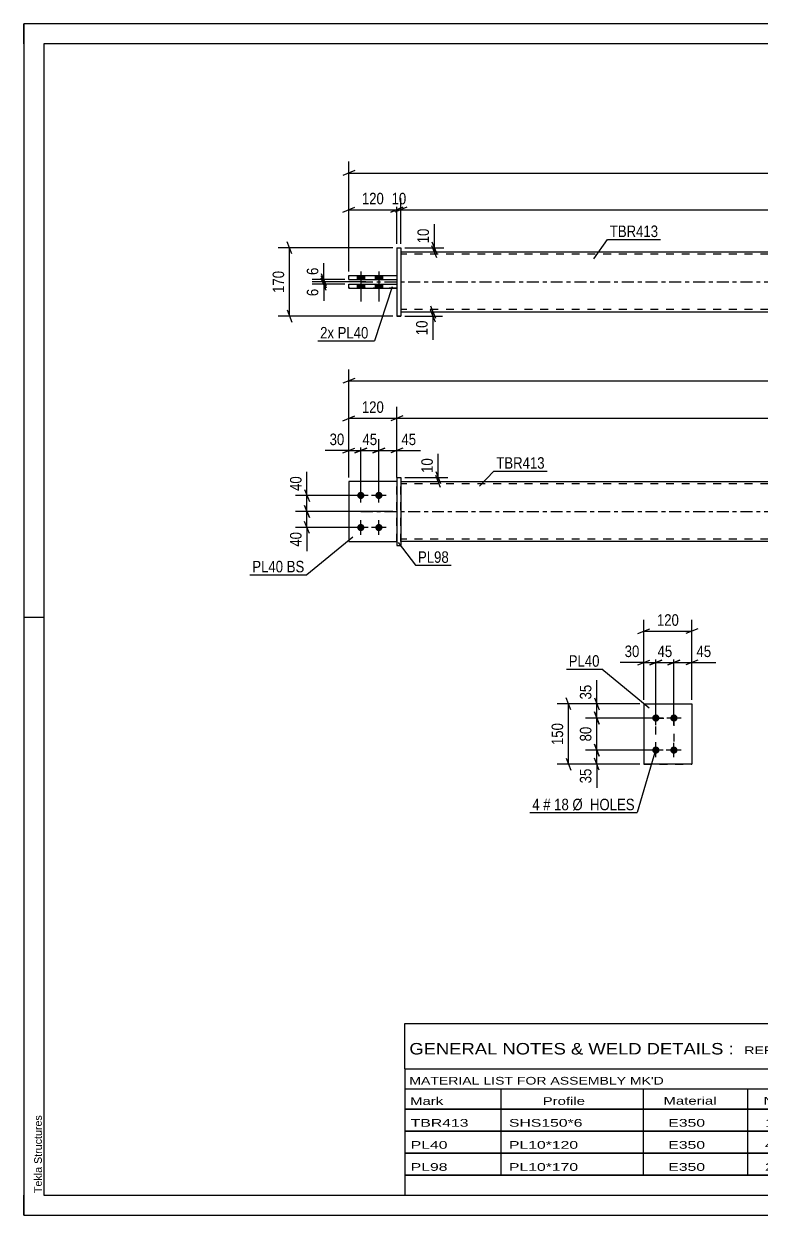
# Model space of a CAD drawing. Header units: millimetres. Extents: x 0 to 420, y 0 to 297.
# Drawn here: x 0 to 183.9, y 0 to 297 of the extents above; entities that cross this region are included whole.
import ezdxf

# ---------------------------------------------------------------- set-up
doc = ezdxf.new("R2010")
doc.units = ezdxf.units.MM
doc.linetypes.add('DXK_LINE_DOT2', pattern=[3.9198, 1.9599, -1.9599])
doc.linetypes.add('DXK_LINE_DOT3', pattern=[5.9187, 2.979, -0.9799, 0.9799, -0.9799])
doc.styles.add('Arial', font='arial.ttf', dxfattribs={"height": 0.2})
doc.styles.add('Arial Narrow', font='ARIALN.TTF', dxfattribs={"height": 0.2})

# ---------------------------------------------------------------- blocks, each defined once
blk = doc.blocks.new('Unknown-580607383-1163')
at = {"color": 5, "linetype": 'Continuous'}
for p, q in [((420, 297), (0, 297)), ((0, 297), (0, 0)), ((0, 292), (0, 297)), ((415, 292), (5, 292)), ((5, 292), (5, 5)), ((5, 149), (0, 149)), ((0, 0), (0, 5)), ((5, 5), (415, 5)), ((0, 0), (420, 0))]:
    blk.add_line(p, q, dxfattribs=at)
at = {"color": 174, "linetype": 'Continuous', "style": 'Arial'}
blk.add_text('Tekla Structures', height=1.9102, rotation=90, dxfattribs=at).set_placement((4.5, 5.5))
blk = doc.blocks.new('Part-580607383-1762 - 1733')
at = {"color": 2, "linetype": 'Continuous'}
for p, q in [((93.05, 182.93), (81.05, 182.93)), ((81.05, 182.93), (81.05, 167.93)), ((81.05, 167.93), (93.05, 167.93))]:
    blk.add_line(p, q, dxfattribs=at)
at = {"color": 7, "linetype": 'DXK_LINE_DOT2'}
blk.add_line((93.05, 167.93), (93.05, 182.93), dxfattribs=at)
blk = doc.blocks.new('Part-580607383-1754 - 1733')
at = {"color": 2, "linetype": 'Continuous'}
for p, q in [((94.05, 182.93), (299.33, 182.93)), ((299.33, 167.93), (94.05, 167.93))]:
    blk.add_line(p, q, dxfattribs=at)
at = {"color": 7, "linetype": 'DXK_LINE_DOT2'}
for p, q in [((94.05, 167.93), (94.05, 182.93)), ((299.33, 182.33), (94.05, 182.33)), ((299.33, 167.93), (299.33, 182.93)), ((299.33, 168.53), (94.05, 168.53))]:
    blk.add_line(p, q, dxfattribs=at)
at = {"color": 7, "linetype": 'DXK_LINE_DOT3'}
blk.add_line((84.05, 175.43), (309.33, 175.43), dxfattribs=at)
blk = doc.blocks.new('Bolt-580607383-1756 - 1733')
at = {"linetype": 'Continuous'}
for points in [[(84.05, 178.53, -1), (84.05, 180.33, -1)], [(88.55, 178.53, -1), (88.55, 180.33, -1)], [(84.05, 170.53, -1), (84.05, 172.33, -1)], [(88.55, 170.53, -1), (88.55, 172.33, -1)]]:
    blk.add_hatch(color=1, dxfattribs=at).paths.add_polyline_path(points)
at = {"color": 1, "linetype": 'Continuous'}
for p, q in [((84.05, 177.63), (84.05, 181.23)), ((88.55, 177.63), (88.55, 181.23)), ((85.85, 179.43), (82.25, 179.43)), ((90.35, 179.43), (86.75, 179.43)), ((84.05, 169.63), (84.05, 173.23)), ((88.55, 169.63), (88.55, 173.23)), ((85.85, 171.43), (82.25, 171.43)), ((90.35, 171.43), (86.75, 171.43))]:
    blk.add_line(p, q, dxfattribs=at)
blk = doc.blocks.new('Part-580607383-1767 - 1733')
at = {"color": 7, "linetype": 'DXK_LINE_DOT2'}
for p, q in [((93.05, 182.93), (81.05, 182.93)), ((81.05, 182.93), (81.05, 167.93)), ((93.05, 167.93), (93.05, 182.93)), ((81.05, 167.93), (93.05, 167.93))]:
    blk.add_line(p, q, dxfattribs=at)
blk = doc.blocks.new('Part-580607383-1772 - 1733')
at = {"color": 2, "linetype": 'Continuous'}
for p, q in [((93.05, 183.93), (94.05, 183.93)), ((93.05, 183.93), (93.05, 166.93)), ((94.05, 183.93), (94.05, 183.93)), ((94.05, 183.93), (94.05, 166.93)), ((93.05, 166.93), (94.05, 166.93))]:
    blk.add_line(p, q, dxfattribs=at)
at = {"color": 7, "linetype": 'DXK_LINE_DOT2'}
for p, q in [((93.05, 183.93), (94.05, 183.93)), ((93.05, 166.93), (94.05, 166.93))]:
    blk.add_line(p, q, dxfattribs=at)
blk = doc.blocks.new('Part-580607383-1446 - 1390')
at = {"color": 2, "linetype": 'Continuous'}
for p, q in [((81.05, 234.26), (93.05, 234.26)), ((81.05, 233.26), (81.05, 234.26)), ((81.05, 233.26), (93.05, 233.26)), ((81.05, 233.26), (81.05, 233.26))]:
    blk.add_line(p, q, dxfattribs=at)
at = {"color": 7, "linetype": 'DXK_LINE_DOT2'}
for p, q in [((81.05, 234.26), (93.05, 234.26)), ((81.05, 234.26), (81.05, 234.26)), ((81.05, 233.26), (93.05, 233.26)), ((93.05, 234.26), (93.05, 233.26))]:
    blk.add_line(p, q, dxfattribs=at)
blk = doc.blocks.new('Bolt-580607383-1398 - 1390')
at = {"linetype": 'Continuous'}
for points in [[(83.15, 233.26), (84.95, 233.26), (84.95, 234.26), (83.15, 234.26)], [(83.15, 233.26), (84.95, 233.26), (84.95, 234.26), (83.15, 234.26)], [(83.15, 231.06), (84.95, 231.06), (84.95, 232.06), (83.15, 232.06)], [(83.15, 231.06), (84.95, 231.06), (84.95, 232.06), (83.15, 232.06)], [(87.65, 233.26), (89.45, 233.26), (89.45, 234.26), (87.65, 234.26)], [(87.65, 233.26), (89.45, 233.26), (89.45, 234.26), (87.65, 234.26)], [(87.65, 231.06), (89.45, 231.06), (89.45, 232.06), (87.65, 232.06)], [(87.65, 231.06), (89.45, 231.06), (89.45, 232.06), (87.65, 232.06)]]:
    blk.add_hatch(color=1, dxfattribs=at).paths.add_polyline_path(points)
at = {"color": 1, "linetype": 'Continuous'}
for p, q in [((84.05, 235.26), (84.05, 227.76)), ((84.05, 235.26), (84.05, 227.76)), ((88.55, 235.26), (88.55, 227.76)), ((88.55, 235.26), (88.55, 227.76)), ((83.15, 234.26), (83.15, 233.26)), ((83.15, 234.26), (83.15, 233.26)), ((83.15, 232.06), (83.15, 231.06)), ((83.15, 232.06), (83.15, 231.06)), ((84.95, 234.26), (84.95, 233.26)), ((84.95, 234.26), (84.95, 233.26)), ((84.95, 232.06), (84.95, 231.06)), ((84.95, 232.06), (84.95, 231.06)), ((87.65, 234.26), (87.65, 233.26)), ((87.65, 234.26), (87.65, 233.26)), ((87.65, 232.06), (87.65, 231.06)), ((87.65, 232.06), (87.65, 231.06)), ((89.45, 234.26), (89.45, 233.26)), ((89.45, 234.26), (89.45, 233.26)), ((89.45, 232.06), (89.45, 231.06)), ((89.45, 232.06), (89.45, 231.06))]:
    blk.add_line(p, q, dxfattribs=at)
blk = doc.blocks.new('Part-580607383-1441 - 1390')
at = {"color": 2, "linetype": 'Continuous'}
for p, q in [((81.05, 232.06), (93.05, 232.06)), ((81.05, 231.06), (81.05, 232.06)), ((81.05, 231.06), (93.05, 231.06)), ((81.05, 231.06), (81.05, 231.06))]:
    blk.add_line(p, q, dxfattribs=at)
at = {"color": 7, "linetype": 'DXK_LINE_DOT2'}
for p, q in [((81.05, 232.06), (93.05, 232.06)), ((93.05, 232.06), (93.05, 231.06)), ((93.05, 231.06), (81.05, 231.06))]:
    blk.add_line(p, q, dxfattribs=at)
blk = doc.blocks.new('Part-580607383-1425 - 1390')
at = {"color": 2, "linetype": 'Continuous'}
for p, q in [((94.05, 240.16), (299.33, 240.16)), ((94.05, 225.16), (299.33, 225.16))]:
    blk.add_line(p, q, dxfattribs=at)
at = {"color": 7, "linetype": 'DXK_LINE_DOT2'}
for p, q in [((94.05, 240.16), (94.05, 225.16)), ((299.33, 239.56), (94.05, 239.56)), ((299.33, 240.16), (299.33, 225.16)), ((299.33, 225.76), (94.05, 225.76))]:
    blk.add_line(p, q, dxfattribs=at)
at = {"color": 7, "linetype": 'DXK_LINE_DOT3'}
blk.add_line((84.05, 232.66), (309.33, 232.66), dxfattribs=at)
blk = doc.blocks.new('Part-580607383-1447 - 1390')
at = {"color": 2, "linetype": 'Continuous'}
for p, q in [((93.05, 241.16), (94.05, 241.16)), ((93.05, 241.16), (93.05, 224.16)), ((94.05, 241.16), (94.05, 241.16)), ((94.05, 241.16), (94.05, 224.16)), ((94.05, 224.16), (93.05, 224.16)), ((93.05, 224.16), (93.05, 224.16))]:
    blk.add_line(p, q, dxfattribs=at)
at = {"color": 7, "linetype": 'DXK_LINE_DOT2'}
for p, q in [((93.05, 241.16), (94.05, 241.16)), ((94.05, 241.16), (94.05, 241.16)), ((93.05, 224.16), (94.05, 224.16))]:
    blk.add_line(p, q, dxfattribs=at)
blk = doc.blocks.new('Part-580607383-2111 - 2104')
at = {"color": 2, "linetype": 'Continuous'}
for p, q in [((154.64, 127.44), (166.64, 127.44)), ((154.64, 127.44), (154.64, 112.44)), ((166.64, 127.44), (166.64, 127.44)), ((166.64, 127.44), (166.64, 112.44)), ((166.64, 112.44), (154.64, 112.44)), ((154.64, 112.44), (154.64, 112.44))]:
    blk.add_line(p, q, dxfattribs=at)
at = {"color": 7, "linetype": 'DXK_LINE_DOT2'}
for p, q in [((154.64, 127.44), (166.64, 127.44)), ((166.64, 127.44), (166.64, 127.44)), ((154.64, 112.44), (166.64, 112.44))]:
    blk.add_line(p, q, dxfattribs=at)
blk = doc.blocks.new('Bolt-580607383-2144 - 2104')
at = {"linetype": 'Continuous'}
for points in [[(157.64, 124.84), (157.83, 124.82), (158.01, 124.76), (158.17, 124.67), (158.31, 124.54), (158.42, 124.39), (158.5, 124.22), (158.54, 124.04), (158.54, 123.85), (158.5, 123.66), (158.42, 123.49), (158.31, 123.34), (158.17, 123.21), (158.01, 123.12), (157.83, 123.06), (157.64, 123.04), (157.45, 123.06), (157.27, 123.12), (157.11, 123.21), (156.97, 123.34), (156.86, 123.49), (156.78, 123.66), (156.75, 123.85), (156.75, 124.04), (156.78, 124.22), (156.86, 124.39), (156.97, 124.54), (157.11, 124.67), (157.27, 124.76), (157.45, 124.82)], [(162.14, 124.84), (162.33, 124.82), (162.51, 124.76), (162.67, 124.67), (162.81, 124.54), (162.92, 124.39), (163, 124.22), (163.04, 124.04), (163.04, 123.85), (163, 123.66), (162.92, 123.49), (162.81, 123.34), (162.67, 123.21), (162.51, 123.12), (162.33, 123.06), (162.14, 123.04), (161.95, 123.06), (161.77, 123.12), (161.61, 123.21), (161.47, 123.34), (161.36, 123.49), (161.28, 123.66), (161.25, 123.85), (161.25, 124.04), (161.28, 124.22), (161.36, 124.39), (161.47, 124.54), (161.61, 124.67), (161.77, 124.76), (161.95, 124.82)], [(157.64, 116.84), (157.83, 116.82), (158.01, 116.76), (158.17, 116.67), (158.31, 116.54), (158.42, 116.39), (158.5, 116.22), (158.54, 116.04), (158.54, 115.85), (158.5, 115.66), (158.42, 115.49), (158.31, 115.34), (158.17, 115.21), (158.01, 115.12), (157.83, 115.06), (157.64, 115.04), (157.45, 115.06), (157.27, 115.12), (157.11, 115.21), (156.97, 115.34), (156.86, 115.49), (156.78, 115.66), (156.75, 115.85), (156.75, 116.04), (156.78, 116.22), (156.86, 116.39), (156.97, 116.54), (157.11, 116.67), (157.27, 116.76), (157.45, 116.82)], [(162.14, 116.84), (162.33, 116.82), (162.51, 116.76), (162.67, 116.67), (162.81, 116.54), (162.92, 116.39), (163, 116.22), (163.04, 116.04), (163.04, 115.85), (163, 115.66), (162.92, 115.49), (162.81, 115.34), (162.67, 115.21), (162.51, 115.12), (162.33, 115.06), (162.14, 115.04), (161.95, 115.06), (161.77, 115.12), (161.61, 115.21), (161.47, 115.34), (161.36, 115.49), (161.28, 115.66), (161.25, 115.85), (161.25, 116.04), (161.28, 116.22), (161.36, 116.39), (161.47, 116.54), (161.61, 116.67), (161.77, 116.76), (161.95, 116.82)]]:
    blk.add_hatch(color=1, dxfattribs=at).paths.add_polyline_path(points)
at = {"color": 1, "linetype": 'Continuous'}
for p, q in [((157.64, 122.14), (157.64, 125.74)), ((162.14, 122.14), (162.14, 125.74)), ((159.44, 123.94), (155.84, 123.94)), ((163.94, 123.94), (160.34, 123.94)), ((159.44, 115.94), (155.84, 115.94)), ((157.64, 114.14), (157.64, 117.74)), ((163.94, 115.94), (160.34, 115.94)), ((162.14, 114.14), (162.14, 117.74))]:
    blk.add_line(p, q, dxfattribs=at)
blk = doc.blocks.new('Rectangle-580607383-2254 - 2104')
at = {"color": 1, "linetype": 'DXK_LINE_DOT2'}
blk.add_lwpolyline([(157.64, 123.94), (162.14, 123.94), (162.14, 115.94), (157.64, 115.94), (157.64, 123.94)], close=True, dxfattribs=at)
blk = doc.blocks.new('StraightDimension-580607383-1802 - 1733')
at = {"color": 7, "linetype": 'Continuous'}
for p, q in [((81.05, 183.93), (81.05, 193.48)), ((84.05, 180.43), (84.05, 193.48)), ((79.55, 190.03), (82.55, 191.23)), ((81.05, 190.63), (84.05, 190.63)), ((85.55, 191.23), (82.55, 190.03))]:
    blk.add_line(p, q, dxfattribs=at)
at = {"color": 0}
blk.add_wipeout([(80.53, 191.38), (80.53, 195.58), (75.67, 195.58), (75.67, 191.38)], dxfattribs=at)
at = {"color": 7, "linetype": 'Continuous'}
blk.add_line((81.05, 190.63), (75.14, 190.63), dxfattribs=at)
blk.add_line((81.05, 190.63), (75.14, 190.63), dxfattribs=at)
at = {"color": 3, "style": 'Arial Narrow'}
blk.add_text('30', height=2.863, dxfattribs=at).set_placement((76.27, 191.98))
blk = doc.blocks.new('StraightDimension-580607383-1819 - 1733')
at = {"color": 7, "linetype": 'Continuous'}
for p, q in [((84.05, 180.43), (84.05, 193.48)), ((88.55, 180.43), (88.55, 193.48)), ((82.55, 190.03), (85.55, 191.23)), ((84.05, 190.63), (88.55, 190.63)), ((90.05, 191.23), (87.05, 190.03))]:
    blk.add_line(p, q, dxfattribs=at)
at = {"color": 0}
blk.add_wipeout([(88.73, 191.38), (88.73, 195.58), (83.87, 195.58), (83.87, 191.38)], dxfattribs=at)
at = {"color": 3, "style": 'Arial Narrow'}
blk.add_text('45', height=2.863, dxfattribs=at).set_placement((84.47, 191.98))
blk = doc.blocks.new('StraightDimension-580607383-1793 - 1733')
at = {"color": 7, "linetype": 'Continuous'}
for p, q in [((102.75, 185.43), (103.95, 182.43)), ((103.95, 181.43), (102.75, 184.43)), ((95.05, 183.93), (105.75, 183.93)), ((95.05, 182.93), (105.75, 182.93)), ((103.35, 182.93), (103.35, 183.93))]:
    blk.add_line(p, q, dxfattribs=at)
at = {"color": 0}
blk.add_wipeout([(102.6, 189.31), (98.4, 189.31), (98.4, 184.45), (102.6, 184.45)], dxfattribs=at)
at = {"color": 7, "linetype": 'Continuous'}
blk.add_line((103.35, 183.93), (103.35, 189.83), dxfattribs=at)
blk.add_line((103.35, 183.93), (103.35, 189.83), dxfattribs=at)
at = {"color": 3, "style": 'Arial Narrow'}
blk.add_text('10', height=2.863, rotation=90.0002, dxfattribs=at).set_placement((102, 185.05))
blk = doc.blocks.new('StraightDimension-580607383-1832 - 1733')
at = {"color": 7, "linetype": 'Continuous'}
for p, q in [((88.55, 180.43), (88.55, 193.48)), ((93.05, 183.93), (93.05, 193.48)), ((87.05, 190.03), (90.05, 191.23)), ((88.55, 190.63), (93.05, 190.63)), ((94.55, 191.23), (91.55, 190.03))]:
    blk.add_line(p, q, dxfattribs=at)
at = {"color": 0}
blk.add_wipeout([(98.43, 191.38), (98.43, 195.58), (93.58, 195.58), (93.58, 191.38)], dxfattribs=at)
at = {"color": 7, "linetype": 'Continuous'}
blk.add_line((93.05, 190.63), (98.96, 190.63), dxfattribs=at)
blk.add_line((93.05, 190.63), (98.96, 190.63), dxfattribs=at)
at = {"color": 3, "style": 'Arial Narrow'}
blk.add_text('45', height=2.863, dxfattribs=at).set_placement((94.18, 191.98))
blk = doc.blocks.new('StraightDimension-580607383-1849 - 1733')
at = {"color": 7, "linetype": 'Continuous'}
for p, q in [((92.05, 175.43), (67.76, 175.43)), ((70.01, 176.93), (71.21, 173.93)), ((70.61, 171.43), (70.61, 175.43)), ((71.21, 169.93), (70.01, 172.93)), ((83.05, 171.43), (67.76, 171.43))]:
    blk.add_line(p, q, dxfattribs=at)
at = {"color": 0}
blk.add_wipeout([(69.86, 170.9), (65.66, 170.9), (65.66, 166.05), (69.86, 166.05)], dxfattribs=at)
at = {"color": 7, "linetype": 'Continuous'}
blk.add_line((70.61, 171.43), (70.61, 165.52), dxfattribs=at)
blk.add_line((70.61, 171.43), (70.61, 165.52), dxfattribs=at)
at = {"color": 3, "style": 'Arial Narrow'}
blk.add_text('40', height=2.863, rotation=90.0002, dxfattribs=at).set_placement((69.26, 166.65))
blk = doc.blocks.new('StraightDimension-580607383-1858 - 1733')
at = {"color": 7, "linetype": 'Continuous'}
for p, q in [((83.05, 179.43), (67.76, 179.43)), ((70.01, 180.93), (71.21, 177.93)), ((70.61, 175.43), (70.61, 179.43)), ((92.05, 175.43), (67.76, 175.43)), ((71.21, 173.93), (70.01, 176.93))]:
    blk.add_line(p, q, dxfattribs=at)
at = {"color": 0}
blk.add_wipeout([(69.86, 184.81), (65.66, 184.81), (65.66, 179.95), (69.86, 179.95)], dxfattribs=at)
at = {"color": 7, "linetype": 'Continuous'}
blk.add_line((70.61, 179.43), (70.61, 185.33), dxfattribs=at)
blk.add_line((70.61, 179.43), (70.61, 185.33), dxfattribs=at)
at = {"color": 3, "style": 'Arial Narrow'}
blk.add_text('40', height=2.863, rotation=90.0002, dxfattribs=at).set_placement((69.26, 180.55))
blk = doc.blocks.new('StraightDimension-580607383-1868 - 1733')
at = {"color": 7, "linetype": 'Continuous'}
for p, q in [((79.55, 198.06), (82.55, 199.26)), ((81.05, 183.93), (81.05, 201.51)), ((94.55, 199.26), (91.55, 198.06)), ((93.05, 183.93), (93.05, 201.51)), ((81.05, 198.66), (93.05, 198.66))]:
    blk.add_line(p, q, dxfattribs=at)
at = {"color": 0}
blk.add_wipeout([(90.39, 199.41), (90.39, 203.61), (83.71, 203.61), (83.71, 199.41)], dxfattribs=at)
at = {"color": 3, "style": 'Arial Narrow'}
blk.add_text('120', height=2.863, dxfattribs=at).set_placement((84.31, 200.01))
blk = doc.blocks.new('StraightDimension-580607383-1887 - 1733')
at = {"color": 7, "linetype": 'Continuous'}
for p, q in [((94.55, 199.26), (91.55, 198.06)), ((93.05, 183.93), (93.05, 201.51)), ((298.83, 198.06), (301.83, 199.26)), ((300.33, 183.93), (300.33, 201.51)), ((93.05, 198.66), (300.33, 198.66))]:
    blk.add_line(p, q, dxfattribs=at)
at = {"color": 0}
blk.add_wipeout([(200.95, 199.41), (200.95, 203.61), (192.43, 203.61), (192.43, 199.41)], dxfattribs=at)
at = {"color": 3, "style": 'Arial Narrow'}
blk.add_text('2073', height=2.863, dxfattribs=at).set_placement((193.03, 200.01))
blk = doc.blocks.new('StraightDimension-580607383-1945 - 1733')
at = {"color": 7, "linetype": 'Continuous'}
for p, q in [((82.55, 208.58), (79.55, 207.38)), ((81.05, 183.93), (81.05, 210.83)), ((81.05, 207.98), (312.33, 207.98)), ((310.83, 207.38), (313.83, 208.58)), ((312.33, 183.93), (312.33, 210.83))]:
    blk.add_line(p, q, dxfattribs=at)
at = {"color": 0}
blk.add_wipeout([(200.95, 208.73), (200.95, 212.93), (192.43, 212.93), (192.43, 208.73)], dxfattribs=at)
at = {"color": 3, "style": 'Arial Narrow'}
blk.add_text('2313', height=2.863, dxfattribs=at).set_placement((193.03, 209.33))
blk = doc.blocks.new('StraightDimension-580607383-1664 - 1390')
at = {"color": 7, "linetype": 'Continuous'}
for p, q in [((81.05, 235.26), (81.05, 253.51)), ((93.05, 242.16), (93.05, 253.51)), ((79.55, 250.06), (82.55, 251.26)), ((81.05, 250.66), (93.05, 250.66)), ((94.55, 251.26), (91.55, 250.06))]:
    blk.add_line(p, q, dxfattribs=at)
at = {"color": 0}
blk.add_wipeout([(90.39, 251.41), (90.39, 255.61), (83.71, 255.61), (83.71, 251.41)], dxfattribs=at)
at = {"color": 3, "style": 'Arial Narrow'}
blk.add_text('120', height=2.863, dxfattribs=at).set_placement((84.31, 252.01))
blk = doc.blocks.new('StraightDimension-580607383-1654 - 1390')
at = {"color": 7, "linetype": 'Continuous'}
for p, q in [((93.05, 242.16), (93.05, 253.51)), ((94.05, 242.16), (94.05, 253.51)), ((91.55, 250.06), (94.55, 251.26)), ((95.55, 251.26), (92.55, 250.06)), ((93.05, 250.66), (94.05, 250.66))]:
    blk.add_line(p, q, dxfattribs=at)
at = {"color": 0}
blk.add_wipeout([(95.98, 251.41), (95.98, 255.61), (91.12, 255.61), (91.12, 251.41)], dxfattribs=at)
at = {"color": 3, "style": 'Arial Narrow'}
blk.add_text('10', height=2.863, dxfattribs=at).set_placement((91.72, 252.01))
blk = doc.blocks.new('StraightDimension-580607383-1488 - 1390')
at = {"color": 7, "linetype": 'Continuous'}
for p, q in [((101.45, 226.66), (102.65, 223.66)), ((95.05, 225.16), (104.45, 225.16)), ((95.05, 224.16), (104.45, 224.16)), ((102.65, 222.66), (101.45, 225.66)), ((102.05, 224.16), (102.05, 225.16))]:
    blk.add_line(p, q, dxfattribs=at)
at = {"color": 0}
blk.add_wipeout([(101.3, 223.64), (97.1, 223.64), (97.1, 218.78), (101.3, 218.78)], dxfattribs=at)
at = {"color": 7, "linetype": 'Continuous'}
blk.add_line((102.05, 224.16), (102.05, 218.26), dxfattribs=at)
blk.add_line((102.05, 224.16), (102.05, 218.26), dxfattribs=at)
at = {"color": 3, "style": 'Arial Narrow'}
blk.add_text('10', height=2.863, rotation=90.0002, dxfattribs=at).set_placement((100.7, 219.38))
blk = doc.blocks.new('StraightDimension-580607383-1498 - 1390')
at = {"color": 7, "linetype": 'Continuous'}
for p, q in [((95.05, 241.16), (104.79, 241.16)), ((101.79, 242.66), (102.99, 239.66)), ((102.99, 238.66), (101.79, 241.66)), ((102.39, 240.16), (102.39, 241.16)), ((95.05, 240.16), (104.79, 240.16))]:
    blk.add_line(p, q, dxfattribs=at)
at = {"color": 0}
blk.add_wipeout([(101.64, 246.54), (97.44, 246.54), (97.44, 241.69), (101.64, 241.69)], dxfattribs=at)
at = {"color": 7, "linetype": 'Continuous'}
blk.add_line((102.39, 241.16), (102.39, 247.07), dxfattribs=at)
blk.add_line((102.39, 241.16), (102.39, 247.07), dxfattribs=at)
at = {"color": 3, "style": 'Arial Narrow'}
blk.add_text('10', height=2.863, rotation=90.0002, dxfattribs=at).set_placement((101.04, 242.29))
blk = doc.blocks.new('StraightDimension-580607383-1583 - 1390')
at = {"color": 7, "linetype": 'Continuous'}
for p, q in [((85.3, 232.66), (71.94, 232.66)), ((80.05, 232.06), (71.94, 232.06)), ((74.19, 234.16), (75.39, 231.16)), ((75.39, 230.56), (74.19, 233.56)), ((74.79, 232.06), (74.79, 232.66))]:
    blk.add_line(p, q, dxfattribs=at)
at = {"color": 0}
blk.add_wipeout([(74.04, 231.54), (69.84, 231.54), (69.84, 228.51), (74.04, 228.51)], dxfattribs=at)
at = {"color": 7, "linetype": 'Continuous'}
blk.add_line((74.79, 232.06), (74.79, 227.98), dxfattribs=at)
blk.add_line((74.79, 232.06), (74.79, 227.98), dxfattribs=at)
at = {"color": 3, "style": 'Arial Narrow'}
blk.add_text('6', height=2.86, rotation=90.0002, dxfattribs=at).set_placement((73.44, 229.11))
blk = doc.blocks.new('StraightDimension-580607383-1595 - 1390')
at = {"color": 7, "linetype": 'Continuous'}
for p, q in [((74.19, 234.76), (75.39, 231.76)), ((80.05, 233.26), (71.94, 233.26)), ((85.3, 232.66), (71.94, 232.66)), ((75.39, 231.16), (74.19, 234.16)), ((74.79, 232.66), (74.79, 233.26))]:
    blk.add_line(p, q, dxfattribs=at)
at = {"color": 0}
blk.add_wipeout([(74.04, 236.82), (69.84, 236.82), (69.84, 233.79), (74.04, 233.79)], dxfattribs=at)
at = {"color": 7, "linetype": 'Continuous'}
blk.add_line((74.79, 233.26), (74.79, 237.34), dxfattribs=at)
blk.add_line((74.79, 233.26), (74.79, 237.34), dxfattribs=at)
at = {"color": 3, "style": 'Arial Narrow'}
blk.add_text('6', height=2.86, rotation=90.0002, dxfattribs=at).set_placement((73.44, 234.39))
blk = doc.blocks.new('StraightDimension-580607383-1624 - 1390')
at = {"color": 7, "linetype": 'Continuous'}
for p, q in [((94.05, 242.16), (94.05, 253.51)), ((299.33, 242.16), (299.33, 253.51)), ((95.55, 251.26), (92.55, 250.06)), ((94.05, 250.66), (299.33, 250.66)), ((297.83, 250.06), (300.83, 251.26))]:
    blk.add_line(p, q, dxfattribs=at)
at = {"color": 0}
blk.add_wipeout([(200.95, 251.41), (200.95, 255.61), (192.43, 255.61), (192.43, 251.41)], dxfattribs=at)
at = {"color": 3, "style": 'Arial Narrow'}
blk.add_text('2053', height=2.863, dxfattribs=at).set_placement((193.03, 252.01))
blk = doc.blocks.new('StraightDimension-580607383-1675 - 1390')
at = {"color": 7, "linetype": 'Continuous'}
for p, q in [((81.05, 235.26), (81.05, 262.65)), ((312.33, 235.26), (312.33, 262.65)), ((82.55, 260.4), (79.55, 259.2)), ((81.05, 259.8), (312.33, 259.8)), ((310.83, 259.2), (313.83, 260.4))]:
    blk.add_line(p, q, dxfattribs=at)
at = {"color": 0}
blk.add_wipeout([(200.95, 260.55), (200.95, 264.75), (192.43, 264.75), (192.43, 260.55)], dxfattribs=at)
at = {"color": 3, "style": 'Arial Narrow'}
blk.add_text('2313', height=2.863, dxfattribs=at).set_placement((193.03, 261.15))
blk = doc.blocks.new('StraightDimension-580607383-1686 - 1390')
at = {"color": 7, "linetype": 'Continuous'}
for p, q in [((92.05, 241.16), (63.42, 241.16)), ((66.87, 239.66), (65.67, 242.66)), ((66.27, 224.16), (66.27, 241.16)), ((92.05, 224.16), (63.42, 224.16)), ((65.67, 225.66), (66.87, 222.66))]:
    blk.add_line(p, q, dxfattribs=at)
at = {"color": 0}
blk.add_wipeout([(65.52, 236.01), (61.32, 236.01), (61.32, 229.32), (65.52, 229.32)], dxfattribs=at)
at = {"color": 3, "style": 'Arial Narrow'}
blk.add_text('170', height=2.863, rotation=90.0002, dxfattribs=at).set_placement((64.92, 229.92))
blk = doc.blocks.new('StraightDimension-580607383-2147 - 2104')
at = {"color": 7, "linetype": 'Continuous'}
for p, q in [((156.64, 115.94), (140.05, 115.94)), ((142.3, 117.44), (143.5, 114.44)), ((142.9, 112.44), (142.9, 115.94)), ((143.5, 110.94), (142.3, 113.94)), ((153.64, 112.44), (140.05, 112.44))]:
    blk.add_line(p, q, dxfattribs=at)
at = {"color": 0}
blk.add_wipeout([(142.15, 111.92), (137.95, 111.92), (137.95, 107.06), (142.15, 107.06)], dxfattribs=at)
at = {"color": 7, "linetype": 'Continuous'}
blk.add_line((142.9, 112.44), (142.9, 106.54), dxfattribs=at)
blk.add_line((142.9, 112.44), (142.9, 106.54), dxfattribs=at)
at = {"color": 3, "style": 'Arial Narrow'}
blk.add_text('35', height=2.863, rotation=90.0002, dxfattribs=at).set_placement((141.55, 107.66))
blk = doc.blocks.new('StraightDimension-580607383-2224 - 2104')
at = {"color": 7, "linetype": 'Continuous'}
for p, q in [((162.14, 124.94), (162.14, 140.64)), ((166.64, 128.44), (166.64, 140.64)), ((160.64, 137.19), (163.64, 138.39)), ((162.14, 137.79), (166.64, 137.79)), ((168.14, 138.39), (165.14, 137.19))]:
    blk.add_line(p, q, dxfattribs=at)
at = {"color": 0}
blk.add_wipeout([(172.02, 138.54), (172.02, 142.74), (167.17, 142.74), (167.17, 138.54)], dxfattribs=at)
at = {"color": 7, "linetype": 'Continuous'}
blk.add_line((166.64, 137.79), (172.55, 137.79), dxfattribs=at)
blk.add_line((166.64, 137.79), (172.55, 137.79), dxfattribs=at)
at = {"color": 3, "style": 'Arial Narrow'}
blk.add_text('45', height=2.863, dxfattribs=at).set_placement((167.77, 139.14))
blk = doc.blocks.new('StraightDimension-580607383-2160 - 2104')
at = {"color": 7, "linetype": 'Continuous'}
for p, q in [((142.3, 125.44), (143.5, 122.44)), ((156.64, 123.94), (140.05, 123.94)), ((142.9, 115.94), (142.9, 123.94)), ((156.64, 115.94), (140.05, 115.94)), ((143.5, 114.44), (142.3, 117.44))]:
    blk.add_line(p, q, dxfattribs=at)
at = {"color": 0}
blk.add_wipeout([(142.15, 122.37), (137.95, 122.37), (137.95, 117.51), (142.15, 117.51)], dxfattribs=at)
at = {"color": 3, "style": 'Arial Narrow'}
blk.add_text('80', height=2.863, rotation=90.0002, dxfattribs=at).set_placement((141.55, 118.11))
blk = doc.blocks.new('StraightDimension-580607383-2170 - 2104')
at = {"color": 7, "linetype": 'Continuous'}
for p, q in [((142.3, 128.94), (143.5, 125.94)), ((153.64, 127.44), (140.05, 127.44)), ((143.5, 122.44), (142.3, 125.44)), ((142.9, 123.94), (142.9, 127.44)), ((156.64, 123.94), (140.05, 123.94))]:
    blk.add_line(p, q, dxfattribs=at)
at = {"color": 0}
blk.add_wipeout([(142.15, 132.82), (137.95, 132.82), (137.95, 127.97), (142.15, 127.97)], dxfattribs=at)
at = {"color": 7, "linetype": 'Continuous'}
blk.add_line((142.9, 127.44), (142.9, 133.35), dxfattribs=at)
blk.add_line((142.9, 127.44), (142.9, 133.35), dxfattribs=at)
at = {"color": 3, "style": 'Arial Narrow'}
blk.add_text('35', height=2.863, rotation=90.0002, dxfattribs=at).set_placement((141.55, 128.57))
blk = doc.blocks.new('StraightDimension-580607383-2184 - 2104')
at = {"color": 7, "linetype": 'Continuous'}
for p, q in [((136.45, 125.94), (135.25, 128.94)), ((153.64, 127.44), (133, 127.44)), ((135.85, 112.44), (135.85, 127.44)), ((135.25, 113.94), (136.45, 110.94)), ((153.64, 112.44), (133, 112.44))]:
    blk.add_line(p, q, dxfattribs=at)
at = {"color": 0}
blk.add_wipeout([(135.1, 123.28), (130.9, 123.28), (130.9, 116.6), (135.1, 116.6)], dxfattribs=at)
at = {"color": 3, "style": 'Arial Narrow'}
blk.add_text('150', height=2.863, rotation=90.0002, dxfattribs=at).set_placement((134.5, 117.2))
blk = doc.blocks.new('StraightDimension-580607383-2201 - 2104')
at = {"color": 7, "linetype": 'Continuous'}
for p, q in [((154.64, 128.44), (154.64, 140.64)), ((157.64, 124.94), (157.64, 140.64)), ((153.14, 137.19), (156.14, 138.39)), ((154.64, 137.79), (157.64, 137.79)), ((159.14, 138.39), (156.14, 137.19))]:
    blk.add_line(p, q, dxfattribs=at)
at = {"color": 0}
blk.add_wipeout([(154.12, 138.54), (154.12, 142.74), (149.26, 142.74), (149.26, 138.54)], dxfattribs=at)
at = {"color": 7, "linetype": 'Continuous'}
blk.add_line((154.64, 137.79), (148.73, 137.79), dxfattribs=at)
blk.add_line((154.64, 137.79), (148.73, 137.79), dxfattribs=at)
at = {"color": 3, "style": 'Arial Narrow'}
blk.add_text('30', height=2.863, dxfattribs=at).set_placement((149.86, 139.14))
blk = doc.blocks.new('StraightDimension-580607383-2214 - 2104')
at = {"color": 7, "linetype": 'Continuous'}
for p, q in [((157.64, 124.94), (157.64, 140.64)), ((162.14, 124.94), (162.14, 140.64)), ((156.14, 137.19), (159.14, 138.39)), ((157.64, 137.79), (162.14, 137.79)), ((163.64, 138.39), (160.64, 137.19))]:
    blk.add_line(p, q, dxfattribs=at)
at = {"color": 0}
blk.add_wipeout([(162.32, 138.54), (162.32, 142.74), (157.46, 142.74), (157.46, 138.54)], dxfattribs=at)
at = {"color": 3, "style": 'Arial Narrow'}
blk.add_text('45', height=2.863, dxfattribs=at).set_placement((158.06, 139.14))
blk = doc.blocks.new('StraightDimension-580607383-2238 - 2104')
at = {"color": 7, "linetype": 'Continuous'}
for p, q in [((153.14, 144.99), (156.14, 146.19)), ((154.64, 128.44), (154.64, 148.44)), ((154.64, 145.59), (166.64, 145.59)), ((168.14, 146.19), (165.14, 144.99)), ((166.64, 128.44), (166.64, 148.44))]:
    blk.add_line(p, q, dxfattribs=at)
at = {"color": 0}
blk.add_wipeout([(163.98, 146.34), (163.98, 150.54), (157.3, 150.54), (157.3, 146.34)], dxfattribs=at)
at = {"color": 3, "style": 'Arial Narrow'}
blk.add_text('120', height=2.863, dxfattribs=at).set_placement((157.9, 146.94))
blk = doc.blocks.new('Unknown-580607383-4237')
at = {"color": 7, "linetype": 'Continuous'}
for p, q in [((95, 47.75), (255, 47.75)), ((95, 36.5), (95, 47.75)), ((255, 47.75), (255, 36.5)), ((95, 36.5), (255, 36.5)), ((95, 36.5), (95, 31.5)), ((255, 36.5), (255, 31.5)), ((95, 31.5), (255, 31.5)), ((95, 31.5), (95, 26.5)), ((119, 31.5), (119, 26.5)), ((154.5, 31.5), (154.5, 26.5)), ((180.5, 31.5), (180.5, 26.5)), ((193.5, 31.5), (193.5, 26.5)), ((211, 31.5), (211, 26.5)), ((233, 31.5), (233, 26.5)), ((255, 31.5), (255, 26.5)), ((95, 26.5), (255, 26.5)), ((95, 26.45), (95, 21.05)), ((95, 26.45), (255, 26.45)), ((119, 26.5), (119, 21)), ((154.5, 26.5), (154.5, 21)), ((180.5, 26.5), (180.5, 21)), ((193.5, 26.5), (193.5, 21)), ((211, 26.5), (211, 21)), ((233, 26.5), (233, 21)), ((255, 26.45), (255, 21.05)), ((95, 21.05), (255, 21.05)), ((95, 20.95), (95, 15.55)), ((95, 20.95), (255, 20.95)), ((119, 21), (119, 15.5)), ((154.5, 21), (154.5, 15.5)), ((180.5, 21), (180.5, 15.5)), ((193.5, 21), (193.5, 15.5)), ((211, 21), (211, 15.5)), ((233, 21), (233, 15.5)), ((255, 20.95), (255, 15.55)), ((95, 15.55), (255, 15.55)), ((95, 15.45), (95, 10.05)), ((95, 15.45), (255, 15.45)), ((119, 15.5), (119, 10)), ((154.5, 15.5), (154.5, 10)), ((180.5, 15.5), (180.5, 10)), ((193.5, 15.5), (193.5, 10)), ((211, 15.5), (211, 10)), ((233, 15.5), (233, 10)), ((255, 15.45), (255, 10.05)), ((95, 10.05), (255, 10.05)), ((95, 10), (255, 10)), ((95, 10), (95, 5)), ((211, 10), (211, 5)), ((233, 10), (233, 5)), ((255, 10), (255, 5)), ((95, 5), (255, 5))]:
    blk.add_line(p, q, dxfattribs=at)
at = {"color": 7, "style": 'Arial Narrow'}
for s, height, width, p in [('GENERAL NOTES & WELD DETAILS :', 2.8633, 1.4, (96.15, 40.06)), ('REFER TYP DRAWING TYP-01', 1.9089, 1.6, (179.7, 40.16)), ("MATERIAL LIST FOR ASSEMBLY MK'D", 1.9089, 1.6, (96.15, 32.56)), ('TBR413', 1.909, 1.794707, (187.59, 32.47)), ('1', 1.91, 1.794707, (217.08, 32.56)), ('No. Required', 1.9089, 1.6, (226.41, 32.56)), ('Mark', 1.909, 1.7, (96.34, 27.5)), ('Profile', 1.909, 1.7, (129.41, 27.5)), ('Material', 1.909, 1.7, (159.54, 27.56)), ('No.', 1.909, 1.7, (184.5, 27.56)), ('Length', 1.909, 1.7, (195, 27.56)), ('Area', 1.909, 1.7, (217.5, 27.56)), ('Weight', 1.909, 1.7, (237, 27.56))]:
    blk.add_text(s, height=height, dxfattribs=dict(at, width=width)).set_placement(p)
at = {"color": 7, "linetype": 'Continuous', "style": 'Arial Narrow'}
for s, height, width, p in [('TBR413', 1.909, 1.794707, (96.5, 22.06)), ('SHS150*6', 1.909, 1.794707, (121, 22.06)), ('E350', 1.909, 1.794707, (160.74, 22.06)), ('1', 1.91, 1.794707, (184.86, 22.06)), ('2053', 1.909, 1.794707, (197.58, 22.06)), ('1.2', 1.909, 1.794707, (221.32, 22.06)), ('55.7', 1.909, 1.794707, (240.14, 22.06)), ('PL40', 1.909, 1.794707, (96.5, 16.56)), ('PL10*120', 1.909, 1.794707, (121, 16.56)), ('E350', 1.909, 1.794707, (160.74, 16.56)), ('4', 1.91, 1.794707, (184.86, 16.56)), ('150', 1.909, 1.794707, (199.77, 16.56)), ('0.0', 1.909, 1.794707, (221.32, 16.56)), ('5.7', 1.909, 1.794707, (242.33, 16.56)), ('PL98', 1.909, 1.794707, (96.5, 11.06)), ('PL10*170', 1.909, 1.794707, (121, 11.06)), ('E350', 1.909, 1.794707, (160.74, 11.06)), ('2', 1.91, 1.794707, (184.86, 11.06)), ('170', 1.909, 1.794707, (199.77, 11.06)), ('0.1', 1.909, 1.794707, (221.32, 11.06)), ('4.5', 1.909, 1.794707, (242.33, 11.06)), ('Total', 1.909, 1.7, (197.33, 6.5)), ('1.5', 1.909, 1.794707, (220.83, 6.5)), ('65.9', 1.909, 1.794707, (240.14, 6.5))]:
    blk.add_text(s, height=height, dxfattribs=dict(at, width=width)).set_placement(p)
blk = doc.blocks.new('Mark-580607383-1750 - 1733')
at = {"color": 0}
blk.add_wipeout([(129.89, 186.1), (129.89, 189.1), (117.84, 189.1), (117.84, 186.1)], dxfattribs=at)
blk.add_wipeout([(129.89, 186.1), (129.89, 189.1), (117.84, 189.1), (117.84, 186.1)], dxfattribs=at)
at = {"color": 30, "linetype": 'Continuous'}
for p, q in [((113.63, 181.76), (117.24, 185.5)), ((117.24, 185.5), (130.49, 185.5))]:
    blk.add_line(p, q, dxfattribs=at)
at = {"color": 3, "style": 'Arial Narrow'}
blk.add_text('TBR413', height=2.863, dxfattribs=at).set_placement((117.84, 186.1))
blk = doc.blocks.new('Mark-580607383-1768 - 1733')
at = {"color": 0}
blk.add_wipeout([(105.98, 162.63), (105.98, 165.63), (98.31, 165.63), (98.31, 162.63)], dxfattribs=at)
blk.add_wipeout([(105.98, 162.63), (105.98, 165.63), (98.31, 165.63), (98.31, 162.63)], dxfattribs=at)
at = {"color": 30, "linetype": 'Continuous'}
for p, q in [((93.4, 167.69), (97.71, 162.03)), ((97.71, 162.03), (106.58, 162.03))]:
    blk.add_line(p, q, dxfattribs=at)
at = {"color": 3, "style": 'Arial Narrow'}
blk.add_text('PL98', height=2.863, dxfattribs=at).set_placement((98.31, 162.63))
blk = doc.blocks.new('MarkSet-580607383-2026 - 1733')
at = {"color": 0}
blk.add_wipeout([(64.67, 160.26), (64.67, 163.26), (56.99, 163.26), (56.99, 160.26)], dxfattribs=at)
blk.add_wipeout([(64.67, 160.26), (64.67, 163.26), (56.99, 163.26), (56.99, 160.26)], dxfattribs=at)
blk.add_wipeout([(69.95, 160.26), (69.95, 163.26), (65.57, 163.26), (65.57, 160.26)], dxfattribs=at)
blk.add_wipeout([(69.95, 160.26), (69.95, 163.26), (65.57, 163.26), (65.57, 160.26)], dxfattribs=at)
at = {"color": 30, "linetype": 'Continuous'}
for p in [(82.02, 169.03), (56.39, 159.66)]:
    blk.add_line(p, (70.55, 159.66), dxfattribs=at)
at = {"color": 3, "style": 'Arial Narrow'}
for s, p in [('PL40', (56.99, 160.26)), ('BS', (65.57, 160.26))]:
    blk.add_text(s, height=2.863, dxfattribs=at).set_placement(p)
blk = doc.blocks.new('Mark-580607383-1420 - 1390')
at = {"color": 0}
blk.add_wipeout([(158.21, 243.85), (158.21, 246.85), (146.15, 246.85), (146.15, 243.85)], dxfattribs=at)
blk.add_wipeout([(158.21, 243.85), (158.21, 246.85), (146.15, 246.85), (146.15, 243.85)], dxfattribs=at)
at = {"color": 30, "linetype": 'Continuous'}
for p, q in [((142.18, 238.4), (145.55, 243.25)), ((145.55, 243.25), (158.81, 243.25))]:
    blk.add_line(p, q, dxfattribs=at)
at = {"color": 3, "style": 'Arial Narrow'}
blk.add_text('TBR413', height=2.863, dxfattribs=at).set_placement((146.15, 243.85))
blk = doc.blocks.new('MarkSet-580607383-1718 - 1390')
at = {"color": 30, "linetype": 'Continuous'}
blk.add_line((91.88, 231.44), (87.45, 217.96), dxfattribs=at)
at = {"color": 0}
blk.add_wipeout([(77.37, 218.56), (77.37, 221.56), (73.9, 221.56), (73.9, 218.56)], dxfattribs=at)
blk.add_wipeout([(77.37, 218.56), (77.37, 221.56), (73.9, 221.56), (73.9, 218.56)], dxfattribs=at)
blk.add_wipeout([(85.95, 218.56), (85.95, 221.56), (78.27, 221.56), (78.27, 218.56)], dxfattribs=at)
blk.add_wipeout([(85.95, 218.56), (85.95, 221.56), (78.27, 221.56), (78.27, 218.56)], dxfattribs=at)
at = {"color": 30, "linetype": 'Continuous'}
blk.add_line((73.3, 217.96), (87.45, 217.96), dxfattribs=at)
at = {"color": 3, "style": 'Arial Narrow'}
for s, p in [('2x', (73.9, 218.56)), ('PL40', (78.27, 218.56))]:
    blk.add_text(s, height=2.863, dxfattribs=at).set_placement(p)
blk = doc.blocks.new('Mark-580607383-2107 - 2104')
at = {"color": 0}
blk.add_wipeout([(143.58, 136.73), (143.58, 139.73), (135.91, 139.73), (135.91, 136.73)], dxfattribs=at)
blk.add_wipeout([(143.58, 136.73), (143.58, 139.73), (135.91, 139.73), (135.91, 136.73)], dxfattribs=at)
at = {"color": 30, "linetype": 'Continuous'}
for p in [(135.31, 136.13), (155.98, 126.42)]:
    blk.add_line(p, (144.18, 136.13), dxfattribs=at)
at = {"color": 3, "style": 'Arial Narrow'}
blk.add_text('PL40', height=2.863, dxfattribs=at).set_placement((135.91, 136.73))
blk = doc.blocks.new('Mark-580607383-2140 - 2104')
at = {"color": 0}
blk.add_wipeout([(128.64, 100.95), (128.64, 103.95), (126.81, 103.95), (126.81, 100.95)], dxfattribs=at)
blk.add_wipeout([(128.64, 100.95), (128.64, 103.95), (126.81, 103.95), (126.81, 100.95)], dxfattribs=at)
blk.add_wipeout([(131.37, 100.95), (131.37, 103.95), (129.54, 103.95), (129.54, 100.95)], dxfattribs=at)
blk.add_wipeout([(131.37, 100.95), (131.37, 103.95), (129.54, 103.95), (129.54, 100.95)], dxfattribs=at)
at = {"color": 3, "style": 'Arial Narrow'}
blk.add_text('4', height=2.86, dxfattribs=at).set_placement((126.81, 100.95))
at = {"color": 0}
blk.add_wipeout([(135.93, 100.95), (135.93, 103.95), (132.27, 103.95), (132.27, 100.95)], dxfattribs=at)
blk.add_wipeout([(135.93, 100.95), (135.93, 103.95), (132.27, 103.95), (132.27, 100.95)], dxfattribs=at)
at = {"color": 3, "style": 'Arial Narrow'}
blk.add_text('#', height=2.86, dxfattribs=at).set_placement((129.54, 100.95))
at = {"color": 0}
blk.add_wipeout([(152.35, 100.95), (152.35, 103.95), (136.83, 103.95), (136.83, 100.95)], dxfattribs=at)
blk.add_wipeout([(152.35, 100.95), (152.35, 103.95), (136.83, 103.95), (136.83, 100.95)], dxfattribs=at)
at = {"color": 7, "linetype": 'Continuous'}
for p in [(157.51, 115.96), (126.21, 100.35)]:
    blk.add_line(p, (152.95, 100.35), dxfattribs=at)
at = {"color": 3, "style": 'Arial Narrow'}
for s, p in [('18', (132.27, 100.95)), ('Ø  HOLES', (136.83, 100.95))]:
    blk.add_text(s, height=2.863, dxfattribs=at).set_placement(p)

msp = doc.modelspace()

# ---------------------------------------------------------------- block references
for name in ['Unknown-580607383-1163', 'Part-580607383-1447 - 1390', 'Part-580607383-1425 - 1390', 'Bolt-580607383-1398 - 1390', 'Part-580607383-1446 - 1390', 'Part-580607383-1441 - 1390', 'Part-580607383-1762 - 1733', 'Part-580607383-1767 - 1733', 'Bolt-580607383-1756 - 1733', 'Part-580607383-1754 - 1733', 'Part-580607383-1772 - 1733', 'Part-580607383-2111 - 2104', 'Bolt-580607383-2144 - 2104', 'Rectangle-580607383-2254 - 2104', 'Unknown-580607383-4237']:
    msp.add_blockref(name, (0, 0))

# ---------------------------------------------------------------- next in the draw order: block references
for name in ['StraightDimension-580607383-1664 - 1390', 'StraightDimension-580607383-1488 - 1390', 'StraightDimension-580607383-1802 - 1733', 'StraightDimension-580607383-1793 - 1733', 'StraightDimension-580607383-1849 - 1733', 'StraightDimension-580607383-2224 - 2104', 'StraightDimension-580607383-2147 - 2104']:
    msp.add_blockref(name, (0, 0))

# ---------------------------------------------------------------- next in the draw order: block references
for name in ['StraightDimension-580607383-1654 - 1390', 'StraightDimension-580607383-1583 - 1390', 'StraightDimension-580607383-1819 - 1733', 'MarkSet-580607383-2026 - 1733', 'Mark-580607383-1768 - 1733', 'StraightDimension-580607383-2160 - 2104']:
    msp.add_blockref(name, (0, 0))

# ---------------------------------------------------------------- next in the draw order: block references
for name in ['StraightDimension-580607383-1498 - 1390', 'StraightDimension-580607383-1595 - 1390', 'StraightDimension-580607383-1832 - 1733', 'StraightDimension-580607383-2170 - 2104']:
    msp.add_blockref(name, (0, 0))

# ---------------------------------------------------------------- next in the draw order: block references
for name in ['StraightDimension-580607383-1624 - 1390', 'StraightDimension-580607383-1858 - 1733', 'StraightDimension-580607383-2184 - 2104']:
    msp.add_blockref(name, (0, 0))

# ---------------------------------------------------------------- next in the draw order: block references
for name in ['StraightDimension-580607383-1675 - 1390', 'StraightDimension-580607383-1868 - 1733', 'StraightDimension-580607383-2201 - 2104', 'Mark-580607383-2140 - 2104']:
    msp.add_blockref(name, (0, 0))

# ---------------------------------------------------------------- next in the draw order: block references
for name in ['Mark-580607383-1420 - 1390', 'StraightDimension-580607383-1686 - 1390', 'StraightDimension-580607383-1887 - 1733', 'StraightDimension-580607383-2214 - 2104']:
    msp.add_blockref(name, (0, 0))

# ---------------------------------------------------------------- next in the draw order: block references
for name in ['MarkSet-580607383-1718 - 1390', 'StraightDimension-580607383-1945 - 1733', 'StraightDimension-580607383-2238 - 2104']:
    msp.add_blockref(name, (0, 0))

# ---------------------------------------------------------------- next in the draw order: block references
for name in ['Mark-580607383-1750 - 1733', 'Mark-580607383-2107 - 2104']:
    msp.add_blockref(name, (0, 0))

doc.saveas('drawing.dxf')
